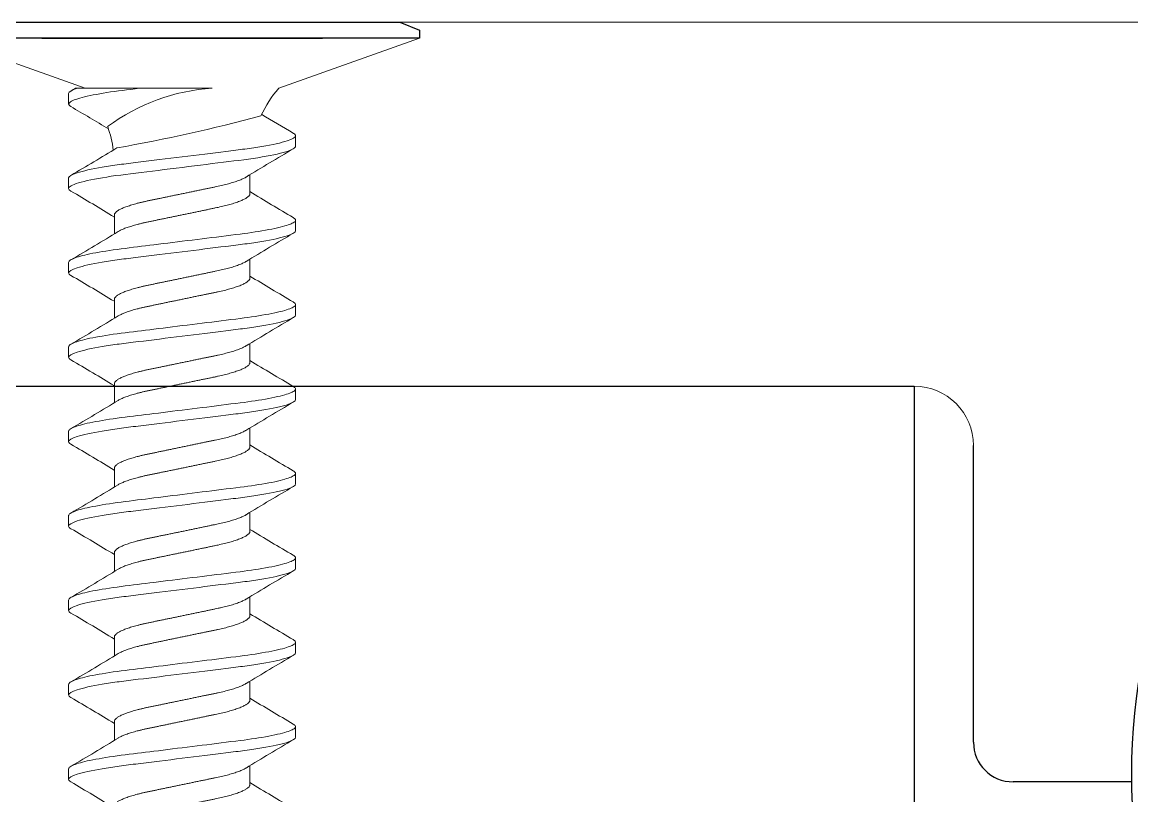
# Model space of a CAD drawing. Header units: inches. Extents: x 129892 to 140765, y 18172 to 24435.
# Drawn here: x 130217.63 to 130231.66, y 22519.81 to 22529.59 of the extents above; entities that cross this region are included whole.
import ezdxf

# ---------------------------------------------------------------- set-up
doc = ezdxf.new("R2010")
doc.units = ezdxf.units.IN
doc.header["$MEASUREMENT"] = 0

# ---------------------------------------------------------------- blocks, each defined once
blk = doc.blocks.new('A$C47B607A2')
at = {"color": 7, "linetype": 'Continuous', "lineweight": 15}
for p, q in [((0, 11.8), (1.777, 11.165)), ((4.223, 11.165), (6, 11.8)), ((1.566, 11.098), (1.566, 10.965)), ((1.679, 11.165), (1.654, 11.165)), ((1.679, 11.165), (2.462, 11.165)), ((2.462, 11.165), (3.379, 11.165)), ((4.434, 10.432), (4.434, 10.565)), ((1.566, 10.032), (1.566, 9.898)), ((3.856, 9.832), (3.856, 10.072)), ((2.144, 9.565), (2.144, 9.325)), ((4.434, 9.365), (4.434, 9.498)), ((3.856, 8.765), (3.856, 9.005)), ((1.566, 8.965), (1.566, 8.832)), ((2.144, 8.498), (2.144, 8.258)), ((4.434, 8.298), (4.434, 8.432)), ((1.566, 7.898), (1.566, 7.765)), ((3.856, 7.698), (3.856, 7.939)), ((2.144, 7.432), (2.144, 7.192)), ((4.434, 7.232), (4.434, 7.365)), ((3.856, 6.632), (3.856, 6.872)), ((1.566, 6.832), (1.566, 6.698)), ((2.144, 6.365), (2.144, 6.125)), ((4.434, 6.165), (4.434, 6.298)), ((1.566, 5.765), (1.566, 5.632)), ((3.856, 5.565), (3.856, 5.805)), ((2.144, 5.298), (2.144, 5.058)), ((4.434, 5.098), (4.434, 5.232)), ((1.566, 4.698), (1.566, 4.565)), ((3.856, 4.498), (3.856, 4.738)), ((2.144, 4.232), (2.144, 3.991)), ((4.434, 4.031), (4.434, 4.165)), ((3.856, 3.431), (3.856, 3.672)), ((1.566, 3.631), (1.566, 3.498)), ((2.144, 3.165), (2.144, 2.925)), ((4.434, 2.965), (4.434, 3.098)), ((1.566, 2.565), (1.566, 2.431)), ((3.856, 2.364), (3.856, 2.605))]:
    blk.add_line(p, q, dxfattribs=at)
blk.add_lwpolyline([(0.25, 12), (5.75, 12), (6, 11.9), (6, 11.8), (0, 11.8), (0, 11.9)], close=True)
blk.add_lwpolyline([(1.226, 11.8), (4.774, 11.8)])
at = {"color": 7, "linetype": 'Continuous', "lineweight": 15, "flags": 128}
for points in [[(4.405, 9.531), (4.413, 9.525), (4.422, 9.518), (4.429, 9.512), (4.432, 9.505), (4.434, 9.498), (4.433, 9.492), (4.429, 9.486), (4.423, 9.479), (4.415, 9.473), (4.405, 9.466), (4.392, 9.459), (4.378, 9.452), (4.361, 9.445), (4.342, 9.439), (4.321, 9.432), (4.298, 9.425), (4.27, 9.417), (4.24, 9.409), (4.207, 9.401), (4.171, 9.393), (4.134, 9.386), (4.094, 9.378), (4.053, 9.37), (4.009, 9.363), (3.966, 9.356), (3.922, 9.349), (3.877, 9.342), (3.831, 9.335), (3.783, 9.329), (3.735, 9.323), (3.677, 9.316), (3.617, 9.308), (3.556, 9.301), (3.492, 9.293), (3.433, 9.285), (3.374, 9.278), (3.313, 9.271), (3.252, 9.263), (3.189, 9.255), (3.127, 9.247), (3.063, 9.24), (3, 9.232), (2.94, 9.224), (2.88, 9.217), (2.82, 9.209), (2.761, 9.202), (2.702, 9.195), (2.644, 9.188), (2.591, 9.181), (2.538, 9.174), (2.486, 9.168), (2.435, 9.162), (2.386, 9.156), (2.332, 9.149), (2.28, 9.142), (2.229, 9.136), (2.179, 9.129), (2.13, 9.122), (2.083, 9.115), (2.036, 9.108), (1.991, 9.101), (1.95, 9.094), (1.91, 9.086), (1.872, 9.079), (1.836, 9.072), (1.802, 9.064), (1.77, 9.057), (1.742, 9.05), (1.716, 9.043), (1.692, 9.036), (1.669, 9.029), (1.649, 9.022), (1.63, 9.014), (1.613, 9.007), (1.598, 8.999), (1.587, 8.992), (1.578, 8.985), (1.571, 8.978), (1.568, 8.972), (1.566, 8.965), (1.566, 8.965)], [(4.405, 8.464), (4.413, 8.459), (4.422, 8.452), (4.429, 8.445), (4.432, 8.438), (4.434, 8.432), (4.433, 8.426), (4.429, 8.419), (4.423, 8.413), (4.415, 8.406), (4.405, 8.399), (4.392, 8.392), (4.378, 8.386), (4.361, 8.379), (4.342, 8.372), (4.321, 8.365), (4.298, 8.358), (4.27, 8.35), (4.24, 8.342), (4.207, 8.334), (4.171, 8.327), (4.134, 8.319), (4.094, 8.311), (4.053, 8.304), (4.009, 8.296), (3.966, 8.289), (3.922, 8.282), (3.877, 8.275), (3.831, 8.269), (3.783, 8.262), (3.735, 8.256), (3.677, 8.249), (3.617, 8.242), (3.556, 8.234), (3.492, 8.226), (3.433, 8.219), (3.374, 8.211), (3.313, 8.204), (3.252, 8.196), (3.189, 8.189), (3.127, 8.181), (3.063, 8.173), (3, 8.165), (2.94, 8.158), (2.88, 8.15), (2.82, 8.143), (2.761, 8.135), (2.702, 8.128), (2.644, 8.121), (2.591, 8.114), (2.538, 8.108), (2.486, 8.101), (2.435, 8.095), (2.386, 8.089), (2.332, 8.082), (2.28, 8.076), (2.229, 8.069), (2.179, 8.063), (2.13, 8.056), (2.083, 8.049), (2.036, 8.041), (1.991, 8.034), (1.95, 8.027), (1.91, 8.02), (1.872, 8.012), (1.836, 8.005), (1.802, 7.998), (1.77, 7.99), (1.742, 7.983), (1.716, 7.976), (1.692, 7.969), (1.669, 7.962), (1.649, 7.955), (1.63, 7.948), (1.613, 7.94), (1.598, 7.933), (1.587, 7.925), (1.578, 7.918), (1.571, 7.912), (1.568, 7.905), (1.566, 7.898), (1.566, 7.898)], [(4.405, 7.397), (4.413, 7.392), (4.422, 7.385), (4.429, 7.378), (4.432, 7.371), (4.434, 7.365), (4.433, 7.359), (4.429, 7.353), (4.423, 7.346), (4.415, 7.339), (4.405, 7.333), (4.392, 7.326), (4.378, 7.319), (4.361, 7.312), (4.342, 7.305), (4.321, 7.298), (4.298, 7.291), (4.27, 7.283), (4.24, 7.276), (4.207, 7.268), (4.171, 7.26), (4.134, 7.252), (4.094, 7.244), (4.053, 7.237), (4.009, 7.229), (3.966, 7.222), (3.922, 7.215), (3.877, 7.209), (3.831, 7.202), (3.783, 7.196), (3.735, 7.189), (3.677, 7.182), (3.617, 7.175), (3.556, 7.167), (3.492, 7.159), (3.433, 7.152), (3.374, 7.145), (3.313, 7.137), (3.252, 7.129), (3.189, 7.122), (3.127, 7.114), (3.063, 7.106), (3, 7.098), (2.94, 7.091), (2.88, 7.083), (2.82, 7.076), (2.761, 7.069), (2.702, 7.061), (2.644, 7.054), (2.591, 7.048), (2.538, 7.041), (2.486, 7.035), (2.435, 7.028), (2.386, 7.022), (2.332, 7.015), (2.28, 7.009), (2.229, 7.003), (2.179, 6.996), (2.13, 6.989), (2.083, 6.982), (2.036, 6.975), (1.991, 6.967), (1.95, 6.96), (1.91, 6.953), (1.872, 6.946), (1.836, 6.938), (1.802, 6.931), (1.77, 6.923), (1.742, 6.916), (1.716, 6.909), (1.692, 6.902), (1.669, 6.895), (1.649, 6.888), (1.63, 6.881), (1.613, 6.873), (1.598, 6.866), (1.587, 6.859), (1.578, 6.852), (1.571, 6.845), (1.568, 6.838), (1.566, 6.832), (1.566, 6.832)], [(4.405, 6.331), (4.413, 6.325), (4.422, 6.318), (4.429, 6.311), (4.432, 6.305), (4.434, 6.298), (4.433, 6.292), (4.429, 6.286), (4.423, 6.279), (4.415, 6.273), (4.405, 6.266), (4.392, 6.259), (4.378, 6.252), (4.361, 6.245), (4.342, 6.239), (4.321, 6.232), (4.298, 6.225), (4.27, 6.217), (4.24, 6.209), (4.207, 6.201), (4.171, 6.193), (4.134, 6.185), (4.094, 6.178), (4.053, 6.17), (4.009, 6.163), (3.966, 6.156), (3.922, 6.149), (3.877, 6.142), (3.831, 6.135), (3.783, 6.129), (3.735, 6.123), (3.677, 6.116), (3.617, 6.108), (3.556, 6.101), (3.492, 6.093), (3.433, 6.085), (3.374, 6.078), (3.313, 6.07), (3.252, 6.063), (3.189, 6.055), (3.127, 6.047), (3.063, 6.039), (3, 6.032), (2.94, 6.024), (2.88, 6.017), (2.82, 6.009), (2.761, 6.002), (2.702, 5.995), (2.644, 5.988), (2.591, 5.981), (2.538, 5.974), (2.486, 5.968), (2.435, 5.962), (2.386, 5.955), (2.332, 5.949), (2.28, 5.942), (2.229, 5.936), (2.179, 5.929), (2.13, 5.922), (2.083, 5.915), (2.036, 5.908), (1.991, 5.901), (1.95, 5.894), (1.91, 5.886), (1.872, 5.879), (1.836, 5.872), (1.802, 5.864), (1.77, 5.857), (1.742, 5.85), (1.716, 5.843), (1.692, 5.836), (1.669, 5.829), (1.649, 5.822), (1.63, 5.814), (1.613, 5.807), (1.598, 5.799), (1.587, 5.792), (1.578, 5.785), (1.571, 5.778), (1.568, 5.771), (1.566, 5.765), (1.566, 5.765)], [(4.405, 5.264), (4.413, 5.259), (4.422, 5.252), (4.429, 5.245), (4.432, 5.238), (4.434, 5.232), (4.433, 5.225), (4.429, 5.219), (4.423, 5.213), (4.415, 5.206), (4.405, 5.199), (4.392, 5.192), (4.378, 5.185), (4.361, 5.179), (4.342, 5.172), (4.321, 5.165), (4.298, 5.158), (4.27, 5.15), (4.24, 5.142), (4.207, 5.134), (4.171, 5.126), (4.134, 5.119), (4.094, 5.111), (4.053, 5.103), (4.009, 5.096), (3.966, 5.089), (3.922, 5.082), (3.877, 5.075), (3.831, 5.069), (3.783, 5.062), (3.735, 5.056), (3.677, 5.049), (3.617, 5.041), (3.556, 5.034), (3.492, 5.026), (3.433, 5.019), (3.374, 5.011), (3.313, 5.004), (3.252, 4.996), (3.189, 4.988), (3.127, 4.981), (3.063, 4.973), (3, 4.965), (2.94, 4.957), (2.88, 4.95), (2.82, 4.943), (2.761, 4.935), (2.702, 4.928), (2.644, 4.921), (2.591, 4.914), (2.538, 4.908), (2.486, 4.901), (2.435, 4.895), (2.386, 4.889), (2.332, 4.882), (2.28, 4.876), (2.229, 4.869), (2.179, 4.862), (2.13, 4.856), (2.083, 4.848), (2.036, 4.841), (1.991, 4.834), (1.95, 4.827), (1.91, 4.819), (1.872, 4.812), (1.836, 4.805), (1.802, 4.797), (1.77, 4.79), (1.742, 4.783), (1.716, 4.776), (1.692, 4.769), (1.669, 4.762), (1.649, 4.755), (1.63, 4.747), (1.613, 4.74), (1.598, 4.732), (1.587, 4.725), (1.578, 4.718), (1.571, 4.711), (1.568, 4.705), (1.566, 4.698), (1.566, 4.698)], [(4.405, 4.197), (4.413, 4.192), (4.422, 4.185), (4.429, 4.178), (4.432, 4.171), (4.434, 4.165), (4.433, 4.159), (4.429, 4.152), (4.423, 4.146), (4.415, 4.139), (4.405, 4.132), (4.392, 4.125), (4.378, 4.119), (4.361, 4.112), (4.342, 4.105), (4.321, 4.098), (4.298, 4.091), (4.27, 4.083), (4.24, 4.075), (4.207, 4.067), (4.171, 4.06), (4.134, 4.052), (4.094, 4.044), (4.053, 4.037), (4.009, 4.029), (3.966, 4.022), (3.922, 4.015), (3.877, 4.008), (3.831, 4.002), (3.783, 3.995), (3.735, 3.989), (3.677, 3.982), (3.617, 3.975), (3.556, 3.967), (3.492, 3.959), (3.433, 3.952), (3.374, 3.944), (3.313, 3.937), (3.252, 3.929), (3.189, 3.922), (3.127, 3.914), (3.063, 3.906), (3, 3.898), (2.94, 3.891), (2.88, 3.883), (2.82, 3.876), (2.761, 3.868), (2.702, 3.861), (2.644, 3.854), (2.591, 3.847), (2.538, 3.841), (2.486, 3.834), (2.435, 3.828), (2.386, 3.822), (2.332, 3.815), (2.28, 3.809), (2.229, 3.802), (2.179, 3.796), (2.13, 3.789), (2.083, 3.782), (2.036, 3.774), (1.991, 3.767), (1.95, 3.76), (1.91, 3.753), (1.872, 3.745), (1.836, 3.738), (1.802, 3.731), (1.77, 3.723), (1.742, 3.716), (1.716, 3.709), (1.692, 3.702), (1.669, 3.695), (1.649, 3.688), (1.63, 3.681), (1.613, 3.673), (1.598, 3.666), (1.587, 3.658), (1.578, 3.651), (1.571, 3.645), (1.568, 3.638), (1.566, 3.631), (1.566, 3.631)], [(4.405, 3.13), (4.413, 3.125), (4.422, 3.118), (4.429, 3.111), (4.432, 3.104), (4.434, 3.098), (4.433, 3.092), (4.429, 3.085), (4.423, 3.079), (4.415, 3.072), (4.405, 3.065), (4.392, 3.058), (4.378, 3.052), (4.361, 3.045), (4.342, 3.038), (4.321, 3.031), (4.298, 3.024), (4.27, 3.016), (4.24, 3.009), (4.207, 3.001), (4.171, 2.993), (4.134, 2.985), (4.094, 2.977), (4.053, 2.97), (4.009, 2.962), (3.966, 2.955), (3.922, 2.948), (3.877, 2.942), (3.831, 2.935), (3.783, 2.929), (3.735, 2.922), (3.677, 2.915), (3.617, 2.908), (3.556, 2.9), (3.492, 2.892), (3.433, 2.885), (3.374, 2.878), (3.313, 2.87), (3.252, 2.862), (3.189, 2.855), (3.127, 2.847), (3.063, 2.839), (3, 2.831), (2.94, 2.824), (2.88, 2.816), (2.82, 2.809), (2.761, 2.802), (2.702, 2.794), (2.644, 2.787), (2.591, 2.78), (2.538, 2.774), (2.486, 2.767), (2.435, 2.761), (2.386, 2.755), (2.332, 2.748), (2.28, 2.742), (2.229, 2.736), (2.179, 2.729), (2.13, 2.722), (2.083, 2.715), (2.036, 2.708), (1.991, 2.7), (1.95, 2.693), (1.91, 2.686), (1.872, 2.679), (1.836, 2.671), (1.802, 2.664), (1.77, 2.656), (1.742, 2.649), (1.716, 2.642), (1.692, 2.635), (1.669, 2.628), (1.649, 2.621), (1.63, 2.614), (1.613, 2.606), (1.598, 2.599), (1.587, 2.592), (1.578, 2.585), (1.571, 2.578), (1.568, 2.571), (1.566, 2.565), (1.566, 2.565)]]:
    blk.add_lwpolyline(points, dxfattribs=at)
at = {"color": 7, "linetype": 'Continuous', "lineweight": 15}
for centre, radius, start, end in [((-37.303, 77.155), 76.631, 300.50446, 300.55496), ((3.539, 8.691), 2.48, 93.6914, 126.6294), ((5.35, 10.185), 1.494, 139, 154.9602), ((-24.229, -32.99), 50.952, 58.9272, 59.5471), ((-1.493, 31.115), 21.027, 280.045, 285.1333), ((32.587, 58.502), 55.579, 239.0528, 239.5317), ((0.65, 10.185), 1.494, 7.6247, 19.3637), ((-20.824, 48.248), 44.279, 300.4197, 301.2933), ((25.869, -26.179), 42.411, 120.4042, 121.3447), ((-21.752, -29.882), 46.097, 58.7762, 59.5701), ((27.753, 49.28), 46.099, 238.7762, 239.5701), ((-19.87, 45.577), 42.413, 300.4042, 301.3446), ((26.294, -27.956), 43.239, 120.4132, 121.3357), ((-22.033, -31.418), 46.645, 58.7808, 59.5655), ((28.029, 48.674), 46.636, 238.7807, 239.5655), ((-20.391, 45.382), 43.428, 300.4151, 301.3337), ((26.392, -29.187), 43.43, 120.4152, 121.3336), ((-22.033, -32.485), 46.645, 58.7808, 59.5655), ((28.029, 47.608), 46.637, 238.7807, 239.5655), ((-20.392, 44.318), 43.431, 300.4152, 301.3336), ((26.383, -30.24), 43.413, 120.4151, 121.3338), ((-22.027, -33.541), 46.633, 58.7807, 59.5656), ((28.026, 46.537), 46.632, 238.7807, 239.5655), ((-20.386, 43.242), 43.42, 300.4151, 301.3338), ((26.388, -31.314), 43.422, 120.4152, 121.3337), ((-22.033, -34.619), 46.646, 58.7809, 59.5655), ((28.026, 45.47), 46.632, 238.7807, 239.5655), ((-20.386, 42.175), 43.42, 300.4151, 301.3338), ((26.388, -32.381), 43.422, 120.4152, 121.3337), ((-22.033, -35.686), 46.646, 58.7809, 59.5655), ((28.026, 44.404), 46.632, 238.7807, 239.5655), ((-20.386, 41.108), 43.42, 300.4151, 301.3338), ((26.388, -33.448), 43.422, 120.4152, 121.3337), ((-22.033, -36.753), 46.646, 58.7809, 59.5655), ((28.026, 43.337), 46.632, 238.7807, 239.5655), ((-20.386, 40.041), 43.42, 300.4151, 301.3338), ((26.388, -34.514), 43.422, 120.4152, 121.3337), ((-22.033, -37.82), 46.646, 58.7809, 59.5655), ((28.026, 42.27), 46.632, 238.7807, 239.5655)]:
    blk.add_arc(centre, radius, start, end, dxfattribs=at)
for points, knots in [([(2.462, 11.165), (2.31, 11.146), (2.174, 11.13), (1.925, 11.091), (1.817, 11.069), (1.656, 11.027), (1.603, 11.006), (1.558, 10.968), (1.562, 10.952), (1.595, 10.933)], [0, 0, 0, 0, 0.25, 0.25, 0.5, 0.5, 0.75, 0.75, 1, 1, 1, 1]), ([(4.434, 10.565), (4.434, 10.546), (4.399, 10.523), (4.253, 10.476), (4.143, 10.452), (3.942, 10.418), (3.869, 10.407), (3.718, 10.387), (3.639, 10.378), (3.384, 10.346), (3.192, 10.322), (2.808, 10.275), (2.617, 10.251), (2.361, 10.219), (2.282, 10.21), (2.131, 10.19), (2.058, 10.179), (1.857, 10.145), (1.747, 10.12), (1.601, 10.073), (1.566, 10.051), (1.566, 10.032)], [0, 0, 0, 0, 0.125, 0.125, 0.25, 0.25, 0.3125, 0.3125, 0.375, 0.375, 0.5, 0.5, 0.625, 0.625, 0.6875, 0.6875, 0.75, 0.75, 0.875, 0.875, 1, 1, 1, 1]), ([(4.405, 10.598), (4.408, 10.596), (4.415, 10.592), (4.423, 10.585), (4.429, 10.578), (4.433, 10.572), (4.433, 10.567), (4.434, 10.565)], [0, 0, 0, 0, 0.162479, 0.37481, 0.585282, 0.79373, 1, 1, 1, 1]), ([(4.434, 10.432), (4.434, 10.411), (4.394, 10.387), (4.229, 10.337), (4.104, 10.311), (3.807, 10.264), (3.641, 10.244), (3.262, 10.198), (3.053, 10.172), (2.647, 10.121), (2.452, 10.097), (2.12, 10.056), (1.966, 10.032), (1.724, 9.982), (1.639, 9.956), (1.556, 9.909), (1.556, 9.889), (1.595, 9.866)], [0, 0, 0, 0, 0.125, 0.125, 0.25, 0.25, 0.375, 0.375, 0.5, 0.5, 0.625, 0.625, 0.75, 0.75, 0.875, 0.875, 1, 1, 1, 1]), ([(3.807, 10.042), (3.803, 10.04), (3.794, 10.034), (3.776, 10.025), (3.753, 10.014), (3.728, 10.004), (3.7, 9.993), (3.67, 9.983), (3.638, 9.973), (3.604, 9.963), (3.569, 9.953), (3.533, 9.944), (3.496, 9.935), (3.458, 9.927), (3.419, 9.919), (3.379, 9.91), (3.337, 9.902), (3.293, 9.893), (3.247, 9.883), (3.199, 9.873), (3.15, 9.863), (3.101, 9.853), (3.051, 9.842), (3.001, 9.832), (2.952, 9.822), (2.904, 9.812), (2.857, 9.802), (2.81, 9.792), (2.764, 9.783), (2.719, 9.773), (2.675, 9.764), (2.633, 9.755), (2.591, 9.747), (2.549, 9.738), (2.509, 9.729), (2.471, 9.72), (2.433, 9.711), (2.398, 9.701), (2.364, 9.691), (2.333, 9.681), (2.304, 9.672), (2.277, 9.662), (2.253, 9.652), (2.23, 9.642), (2.21, 9.632), (2.193, 9.622), (2.178, 9.612), (2.165, 9.602), (2.156, 9.592), (2.149, 9.583), (2.145, 9.574), (2.144, 9.568), (2.144, 9.565)], [0, 0, 0, 0, 0.015027, 0.035073, 0.056128, 0.077201, 0.098252, 0.119243, 0.140134, 0.160888, 0.180539, 0.200002, 0.21925, 0.238259, 0.257019, 0.275892, 0.295017, 0.314372, 0.334863, 0.355543, 0.376377, 0.397327, 0.418355, 0.439423, 0.459535, 0.479612, 0.49962, 0.519527, 0.5393, 0.558909, 0.578323, 0.597517, 0.61736, 0.636998, 0.656867, 0.677003, 0.697377, 0.717959, 0.737767, 0.757701, 0.777729, 0.797817, 0.817931, 0.838038, 0.858101, 0.878089, 0.89891, 0.919574, 0.940047, 0.960295, 0.980289, 1, 1, 1, 1]), ([(3.856, 9.832), (3.856, 9.829), (3.856, 9.823), (3.852, 9.815), (3.846, 9.806), (3.837, 9.797), (3.826, 9.787), (3.812, 9.778), (3.795, 9.768), (3.776, 9.758), (3.753, 9.748), (3.728, 9.737), (3.7, 9.727), (3.67, 9.716), (3.638, 9.706), (3.604, 9.696), (3.569, 9.687), (3.533, 9.678), (3.496, 9.669), (3.458, 9.66), (3.419, 9.652), (3.379, 9.644), (3.337, 9.635), (3.293, 9.626), (3.247, 9.616), (3.199, 9.606), (3.15, 9.596), (3.101, 9.586), (3.051, 9.576), (3.001, 9.565), (2.952, 9.555), (2.904, 9.545), (2.857, 9.535), (2.81, 9.526), (2.764, 9.516), (2.719, 9.507), (2.675, 9.498), (2.633, 9.489), (2.591, 9.48), (2.549, 9.472), (2.509, 9.463), (2.471, 9.453), (2.433, 9.444), (2.398, 9.434), (2.364, 9.424), (2.333, 9.415), (2.304, 9.405), (2.277, 9.395), (2.253, 9.385), (2.23, 9.375), (2.211, 9.365), (2.198, 9.358), (2.193, 9.355), (2.193, 9.355)], [0, 0, 0, 0, 0.018809, 0.037876, 0.057178, 0.076688, 0.096379, 0.116219, 0.136178, 0.156223, 0.177278, 0.198351, 0.219402, 0.240393, 0.261284, 0.282037, 0.301688, 0.321151, 0.340399, 0.359407, 0.378167, 0.39704, 0.416165, 0.435519, 0.45601, 0.47669, 0.497523, 0.518473, 0.539501, 0.560569, 0.58068, 0.600757, 0.620765, 0.640672, 0.660445, 0.680053, 0.699467, 0.718661, 0.738503, 0.758141, 0.77801, 0.798146, 0.81852, 0.839101, 0.858909, 0.878842, 0.89887, 0.918958, 0.939072, 0.959178, 0.979242, 0.999229, 1, 1, 1, 1]), ([(4.434, 9.365), (4.434, 9.346), (4.399, 9.323), (4.253, 9.276), (4.143, 9.252), (3.942, 9.218), (3.869, 9.207), (3.718, 9.187), (3.639, 9.178), (3.384, 9.146), (3.192, 9.122), (2.808, 9.075), (2.617, 9.051), (2.361, 9.019), (2.282, 9.01), (2.131, 8.99), (2.058, 8.979), (1.857, 8.945), (1.747, 8.92), (1.601, 8.873), (1.566, 8.851), (1.566, 8.832)], [0, 0, 0, 0, 0.125, 0.125, 0.25, 0.25, 0.3125, 0.3125, 0.375, 0.375, 0.5, 0.5, 0.625, 0.625, 0.6875, 0.6875, 0.75, 0.75, 0.875, 0.875, 1, 1, 1, 1]), ([(3.807, 8.975), (3.803, 8.973), (3.794, 8.967), (3.776, 8.958), (3.753, 8.948), (3.728, 8.937), (3.7, 8.927), (3.67, 8.916), (3.638, 8.906), (3.604, 8.896), (3.569, 8.887), (3.533, 8.878), (3.496, 8.869), (3.458, 8.86), (3.419, 8.852), (3.379, 8.844), (3.337, 8.835), (3.293, 8.826), (3.247, 8.816), (3.199, 8.806), (3.15, 8.796), (3.101, 8.786), (3.051, 8.776), (3.001, 8.765), (2.952, 8.755), (2.904, 8.745), (2.857, 8.735), (2.81, 8.726), (2.764, 8.716), (2.719, 8.707), (2.675, 8.698), (2.633, 8.689), (2.591, 8.68), (2.549, 8.672), (2.509, 8.663), (2.471, 8.653), (2.433, 8.644), (2.398, 8.634), (2.364, 8.624), (2.333, 8.615), (2.304, 8.605), (2.277, 8.595), (2.253, 8.585), (2.23, 8.575), (2.21, 8.565), (2.193, 8.555), (2.178, 8.545), (2.165, 8.535), (2.156, 8.525), (2.149, 8.516), (2.145, 8.507), (2.144, 8.501), (2.144, 8.498)], [0, 0, 0, 0, 0.015022, 0.035067, 0.056123, 0.077196, 0.098247, 0.119238, 0.140129, 0.160884, 0.180534, 0.199997, 0.219246, 0.238254, 0.257015, 0.275888, 0.295014, 0.314368, 0.334859, 0.35554, 0.376373, 0.397323, 0.418352, 0.43942, 0.459532, 0.479609, 0.499618, 0.519525, 0.539298, 0.558906, 0.578321, 0.597515, 0.617358, 0.636996, 0.656865, 0.677001, 0.697376, 0.717957, 0.737765, 0.757699, 0.777727, 0.797816, 0.81793, 0.838037, 0.858101, 0.878088, 0.898909, 0.919573, 0.940046, 0.960295, 0.980289, 1, 1, 1, 1]), ([(3.856, 8.765), (3.856, 8.762), (3.856, 8.757), (3.852, 8.748), (3.846, 8.739), (3.837, 8.73), (3.826, 8.721), (3.812, 8.711), (3.795, 8.701), (3.776, 8.691), (3.753, 8.681), (3.728, 8.67), (3.7, 8.66), (3.67, 8.65), (3.638, 8.639), (3.604, 8.63), (3.569, 8.62), (3.533, 8.611), (3.496, 8.602), (3.458, 8.594), (3.419, 8.585), (3.379, 8.577), (3.337, 8.568), (3.293, 8.559), (3.247, 8.55), (3.199, 8.54), (3.15, 8.53), (3.101, 8.519), (3.051, 8.509), (3.001, 8.499), (2.952, 8.488), (2.904, 8.478), (2.857, 8.469), (2.81, 8.459), (2.764, 8.449), (2.719, 8.44), (2.675, 8.431), (2.633, 8.422), (2.591, 8.413), (2.549, 8.405), (2.509, 8.396), (2.471, 8.387), (2.433, 8.377), (2.398, 8.368), (2.364, 8.358), (2.333, 8.348), (2.304, 8.338), (2.277, 8.328), (2.253, 8.318), (2.23, 8.308), (2.211, 8.298), (2.198, 8.292), (2.193, 8.288), (2.193, 8.288)], [0, 0, 0, 0, 0.018809, 0.037877, 0.057179, 0.076689, 0.096379, 0.11622, 0.136179, 0.156224, 0.177279, 0.198352, 0.219403, 0.240394, 0.261285, 0.282039, 0.301689, 0.321152, 0.340401, 0.359409, 0.378169, 0.397041, 0.416167, 0.435521, 0.456012, 0.476692, 0.497525, 0.518475, 0.539504, 0.560572, 0.580683, 0.60076, 0.620768, 0.640675, 0.660448, 0.680056, 0.699471, 0.718664, 0.738507, 0.758145, 0.778013, 0.798149, 0.818524, 0.839105, 0.858913, 0.878847, 0.898874, 0.918963, 0.939077, 0.959183, 0.979247, 0.999234, 1, 1, 1, 1]), ([(4.434, 8.298), (4.434, 8.279), (4.399, 8.257), (4.253, 8.21), (4.143, 8.185), (3.942, 8.151), (3.869, 8.141), (3.718, 8.12), (3.639, 8.111), (3.384, 8.079), (3.192, 8.056), (2.808, 8.008), (2.617, 7.984), (2.361, 7.952), (2.282, 7.943), (2.131, 7.923), (2.058, 7.912), (1.857, 7.878), (1.747, 7.854), (1.601, 7.807), (1.566, 7.784), (1.566, 7.765)], [0, 0, 0, 0, 0.125, 0.125, 0.25, 0.25, 0.3125, 0.3125, 0.375, 0.375, 0.5, 0.5, 0.625, 0.625, 0.6875, 0.6875, 0.75, 0.75, 0.875, 0.875, 1, 1, 1, 1]), ([(3.807, 7.909), (3.803, 7.906), (3.794, 7.9), (3.776, 7.891), (3.753, 7.881), (3.728, 7.87), (3.7, 7.86), (3.67, 7.85), (3.638, 7.839), (3.604, 7.83), (3.569, 7.82), (3.533, 7.811), (3.496, 7.802), (3.458, 7.794), (3.419, 7.785), (3.379, 7.777), (3.337, 7.768), (3.293, 7.759), (3.247, 7.75), (3.199, 7.74), (3.15, 7.73), (3.101, 7.719), (3.051, 7.709), (3.001, 7.699), (2.952, 7.688), (2.904, 7.678), (2.857, 7.669), (2.81, 7.659), (2.764, 7.649), (2.719, 7.64), (2.675, 7.631), (2.633, 7.622), (2.591, 7.613), (2.549, 7.605), (2.509, 7.596), (2.471, 7.587), (2.433, 7.577), (2.398, 7.568), (2.364, 7.558), (2.333, 7.548), (2.304, 7.538), (2.277, 7.528), (2.253, 7.518), (2.23, 7.508), (2.21, 7.498), (2.193, 7.488), (2.178, 7.478), (2.165, 7.468), (2.156, 7.459), (2.149, 7.449), (2.145, 7.44), (2.144, 7.435), (2.144, 7.432)], [0, 0, 0, 0, 0.015022, 0.035068, 0.056123, 0.077196, 0.098248, 0.119238, 0.14013, 0.160884, 0.180534, 0.199998, 0.219246, 0.238255, 0.257015, 0.275888, 0.295014, 0.314368, 0.33486, 0.35554, 0.376373, 0.397323, 0.418352, 0.439421, 0.459532, 0.479609, 0.499618, 0.519525, 0.539298, 0.558906, 0.578321, 0.597515, 0.617358, 0.636996, 0.656865, 0.677001, 0.697376, 0.717957, 0.737765, 0.757699, 0.777727, 0.797816, 0.81793, 0.838037, 0.858101, 0.878088, 0.898909, 0.919574, 0.940046, 0.960295, 0.980289, 1, 1, 1, 1]), ([(3.856, 7.698), (3.856, 7.695), (3.856, 7.69), (3.852, 7.681), (3.846, 7.672), (3.837, 7.663), (3.826, 7.654), (3.812, 7.644), (3.795, 7.634), (3.776, 7.624), (3.753, 7.614), (3.728, 7.603), (3.7, 7.593), (3.67, 7.583), (3.638, 7.572), (3.604, 7.563), (3.569, 7.553), (3.533, 7.544), (3.496, 7.535), (3.458, 7.527), (3.419, 7.518), (3.379, 7.51), (3.337, 7.501), (3.293, 7.492), (3.247, 7.483), (3.199, 7.473), (3.15, 7.463), (3.101, 7.452), (3.051, 7.442), (3.001, 7.432), (2.952, 7.421), (2.904, 7.411), (2.857, 7.402), (2.81, 7.392), (2.764, 7.382), (2.719, 7.373), (2.675, 7.364), (2.633, 7.355), (2.591, 7.346), (2.549, 7.338), (2.509, 7.329), (2.471, 7.32), (2.433, 7.31), (2.398, 7.301), (2.364, 7.291), (2.333, 7.281), (2.304, 7.271), (2.277, 7.261), (2.253, 7.251), (2.23, 7.241), (2.211, 7.231), (2.198, 7.225), (2.193, 7.221), (2.193, 7.221)], [0, 0, 0, 0, 0.018809, 0.037877, 0.057179, 0.076689, 0.096379, 0.11622, 0.136179, 0.156224, 0.177279, 0.198352, 0.219403, 0.240394, 0.261285, 0.282039, 0.301689, 0.321152, 0.340401, 0.359409, 0.378169, 0.397041, 0.416167, 0.435521, 0.456012, 0.476692, 0.497525, 0.518475, 0.539504, 0.560572, 0.580683, 0.60076, 0.620768, 0.640675, 0.660448, 0.680056, 0.699471, 0.718664, 0.738507, 0.758145, 0.778013, 0.798149, 0.818524, 0.839105, 0.858913, 0.878847, 0.898874, 0.918963, 0.939077, 0.959183, 0.979247, 0.999234, 1, 1, 1, 1]), ([(4.434, 7.232), (4.434, 7.212), (4.399, 7.19), (4.253, 7.143), (4.143, 7.119), (3.942, 7.085), (3.869, 7.074), (3.718, 7.054), (3.639, 7.044), (3.384, 7.013), (3.192, 6.989), (2.808, 6.941), (2.617, 6.917), (2.361, 6.886), (2.282, 6.876), (2.131, 6.856), (2.058, 6.845), (1.857, 6.811), (1.747, 6.787), (1.601, 6.74), (1.566, 6.718), (1.566, 6.698)], [0, 0, 0, 0, 0.125, 0.125, 0.25, 0.25, 0.3125, 0.3125, 0.375, 0.375, 0.5, 0.5, 0.625, 0.625, 0.6875, 0.6875, 0.75, 0.75, 0.875, 0.875, 1, 1, 1, 1]), ([(3.807, 6.842), (3.803, 6.84), (3.794, 6.834), (3.776, 6.825), (3.753, 6.814), (3.728, 6.804), (3.7, 6.793), (3.67, 6.783), (3.638, 6.773), (3.604, 6.763), (3.569, 6.753), (3.533, 6.744), (3.496, 6.735), (3.458, 6.727), (3.419, 6.719), (3.379, 6.71), (3.337, 6.702), (3.293, 6.693), (3.247, 6.683), (3.199, 6.673), (3.15, 6.663), (3.101, 6.653), (3.051, 6.642), (3.001, 6.632), (2.952, 6.622), (2.904, 6.612), (2.857, 6.602), (2.81, 6.592), (2.764, 6.583), (2.719, 6.573), (2.675, 6.564), (2.633, 6.555), (2.591, 6.547), (2.549, 6.538), (2.509, 6.529), (2.471, 6.52), (2.433, 6.511), (2.398, 6.501), (2.364, 6.491), (2.333, 6.481), (2.304, 6.472), (2.277, 6.462), (2.253, 6.452), (2.23, 6.442), (2.21, 6.432), (2.193, 6.422), (2.178, 6.412), (2.165, 6.402), (2.156, 6.392), (2.149, 6.383), (2.145, 6.374), (2.144, 6.368), (2.144, 6.365)], [0, 0, 0, 0, 0.015022, 0.035068, 0.056123, 0.077196, 0.098248, 0.119238, 0.14013, 0.160884, 0.180534, 0.199998, 0.219246, 0.238255, 0.257015, 0.275888, 0.295014, 0.314368, 0.33486, 0.35554, 0.376373, 0.397323, 0.418352, 0.439421, 0.459532, 0.479609, 0.499618, 0.519525, 0.539298, 0.558906, 0.578321, 0.597515, 0.617358, 0.636996, 0.656865, 0.677001, 0.697376, 0.717957, 0.737765, 0.7577, 0.777727, 0.797816, 0.81793, 0.838037, 0.858101, 0.878088, 0.898909, 0.919574, 0.940046, 0.960295, 0.980289, 1, 1, 1, 1]), ([(3.856, 6.632), (3.856, 6.629), (3.856, 6.624), (3.852, 6.615), (3.846, 6.606), (3.837, 6.597), (3.826, 6.587), (3.812, 6.578), (3.795, 6.568), (3.776, 6.558), (3.753, 6.548), (3.728, 6.537), (3.7, 6.527), (3.67, 6.516), (3.638, 6.506), (3.604, 6.496), (3.569, 6.487), (3.533, 6.478), (3.496, 6.469), (3.458, 6.46), (3.419, 6.452), (3.379, 6.444), (3.337, 6.435), (3.293, 6.426), (3.247, 6.416), (3.199, 6.406), (3.15, 6.396), (3.101, 6.386), (3.051, 6.376), (3.001, 6.365), (2.952, 6.355), (2.904, 6.345), (2.857, 6.335), (2.81, 6.326), (2.764, 6.316), (2.719, 6.307), (2.675, 6.298), (2.633, 6.289), (2.591, 6.28), (2.549, 6.272), (2.509, 6.263), (2.471, 6.253), (2.433, 6.244), (2.398, 6.234), (2.364, 6.225), (2.333, 6.215), (2.304, 6.205), (2.277, 6.195), (2.253, 6.185), (2.23, 6.175), (2.211, 6.165), (2.198, 6.158), (2.193, 6.155), (2.193, 6.155)], [0, 0, 0, 0, 0.018809, 0.037877, 0.057179, 0.076689, 0.096379, 0.11622, 0.136179, 0.156224, 0.177279, 0.198352, 0.219403, 0.240394, 0.261285, 0.282039, 0.301689, 0.321152, 0.340401, 0.359409, 0.378169, 0.397041, 0.416167, 0.435521, 0.456012, 0.476692, 0.497525, 0.518475, 0.539504, 0.560572, 0.580683, 0.60076, 0.620768, 0.640675, 0.660448, 0.680056, 0.699471, 0.718664, 0.738507, 0.758145, 0.778013, 0.798149, 0.818524, 0.839105, 0.858913, 0.878847, 0.898874, 0.918963, 0.939077, 0.959183, 0.979247, 0.999234, 1, 1, 1, 1]), ([(4.434, 6.165), (4.434, 6.146), (4.399, 6.123), (4.253, 6.076), (4.143, 6.052), (3.942, 6.018), (3.869, 6.007), (3.718, 5.987), (3.639, 5.978), (3.384, 5.946), (3.192, 5.922), (2.808, 5.874), (2.617, 5.851), (2.361, 5.819), (2.282, 5.81), (2.131, 5.789), (2.058, 5.779), (1.857, 5.745), (1.747, 5.72), (1.601, 5.673), (1.566, 5.651), (1.566, 5.632)], [0, 0, 0, 0, 0.125, 0.125, 0.25, 0.25, 0.3125, 0.3125, 0.375, 0.375, 0.5, 0.5, 0.625, 0.625, 0.6875, 0.6875, 0.75, 0.75, 0.875, 0.875, 1, 1, 1, 1]), ([(3.807, 5.775), (3.803, 5.773), (3.794, 5.767), (3.776, 5.758), (3.753, 5.748), (3.728, 5.737), (3.7, 5.727), (3.67, 5.716), (3.638, 5.706), (3.604, 5.696), (3.569, 5.687), (3.533, 5.677), (3.496, 5.669), (3.458, 5.66), (3.419, 5.652), (3.379, 5.644), (3.337, 5.635), (3.293, 5.626), (3.247, 5.616), (3.199, 5.606), (3.15, 5.596), (3.101, 5.586), (3.051, 5.575), (3.001, 5.565), (2.952, 5.555), (2.904, 5.545), (2.857, 5.535), (2.81, 5.525), (2.764, 5.516), (2.719, 5.507), (2.675, 5.498), (2.633, 5.489), (2.591, 5.48), (2.549, 5.471), (2.509, 5.463), (2.471, 5.453), (2.433, 5.444), (2.398, 5.434), (2.364, 5.424), (2.333, 5.415), (2.304, 5.405), (2.277, 5.395), (2.253, 5.385), (2.23, 5.375), (2.21, 5.365), (2.193, 5.355), (2.178, 5.345), (2.165, 5.335), (2.156, 5.325), (2.149, 5.316), (2.145, 5.307), (2.144, 5.301), (2.144, 5.298)], [0, 0, 0, 0, 0.015022, 0.035068, 0.056123, 0.077196, 0.098248, 0.119238, 0.14013, 0.160884, 0.180534, 0.199998, 0.219246, 0.238255, 0.257015, 0.275888, 0.295014, 0.314368, 0.33486, 0.35554, 0.376373, 0.397324, 0.418352, 0.439421, 0.459532, 0.479609, 0.499618, 0.519525, 0.539298, 0.558906, 0.578321, 0.597515, 0.617358, 0.636996, 0.656865, 0.677001, 0.697376, 0.717957, 0.737765, 0.757699, 0.777727, 0.797816, 0.81793, 0.838037, 0.858101, 0.878088, 0.898909, 0.919574, 0.940046, 0.960295, 0.980289, 1, 1, 1, 1]), ([(3.856, 5.565), (3.856, 5.562), (3.856, 5.557), (3.852, 5.548), (3.846, 5.539), (3.837, 5.53), (3.826, 5.521), (3.812, 5.511), (3.795, 5.501), (3.776, 5.491), (3.753, 5.481), (3.728, 5.47), (3.7, 5.46), (3.67, 5.45), (3.638, 5.439), (3.604, 5.429), (3.569, 5.42), (3.533, 5.411), (3.496, 5.402), (3.458, 5.393), (3.419, 5.385), (3.379, 5.377), (3.337, 5.368), (3.293, 5.359), (3.247, 5.35), (3.199, 5.34), (3.15, 5.329), (3.101, 5.319), (3.051, 5.309), (3.001, 5.298), (2.952, 5.288), (2.904, 5.278), (2.857, 5.269), (2.81, 5.259), (2.764, 5.249), (2.719, 5.24), (2.675, 5.231), (2.633, 5.222), (2.591, 5.213), (2.549, 5.205), (2.509, 5.196), (2.471, 5.187), (2.433, 5.177), (2.398, 5.167), (2.364, 5.158), (2.333, 5.148), (2.304, 5.138), (2.277, 5.128), (2.253, 5.118), (2.23, 5.108), (2.211, 5.098), (2.198, 5.092), (2.193, 5.088), (2.193, 5.088)], [0, 0, 0, 0, 0.018809, 0.037877, 0.057179, 0.076689, 0.096379, 0.11622, 0.136179, 0.156224, 0.177279, 0.198352, 0.219403, 0.240394, 0.261285, 0.282039, 0.301689, 0.321152, 0.340401, 0.359409, 0.378169, 0.397041, 0.416167, 0.435521, 0.456012, 0.476692, 0.497525, 0.518475, 0.539504, 0.560572, 0.580683, 0.60076, 0.620768, 0.640675, 0.660448, 0.680056, 0.699471, 0.718664, 0.738507, 0.758145, 0.778013, 0.798149, 0.818524, 0.839105, 0.858913, 0.878847, 0.898874, 0.918963, 0.939077, 0.959183, 0.979247, 0.999234, 1, 1, 1, 1]), ([(4.434, 5.098), (4.434, 5.079), (4.399, 5.056), (4.253, 5.009), (4.143, 4.985), (3.942, 4.951), (3.869, 4.94), (3.718, 4.92), (3.639, 4.911), (3.384, 4.879), (3.192, 4.855), (2.808, 4.808), (2.617, 4.784), (2.361, 4.752), (2.282, 4.743), (2.131, 4.723), (2.058, 4.712), (1.857, 4.678), (1.747, 4.654), (1.601, 4.607), (1.566, 4.584), (1.566, 4.565)], [0, 0, 0, 0, 0.125, 0.125, 0.25, 0.25, 0.3125, 0.3125, 0.375, 0.375, 0.5, 0.5, 0.625, 0.625, 0.6875, 0.6875, 0.75, 0.75, 0.875, 0.875, 1, 1, 1, 1]), ([(3.807, 4.708), (3.803, 4.706), (3.794, 4.7), (3.776, 4.691), (3.753, 4.681), (3.728, 4.67), (3.7, 4.66), (3.67, 4.649), (3.638, 4.639), (3.604, 4.629), (3.569, 4.62), (3.533, 4.611), (3.496, 4.602), (3.458, 4.593), (3.419, 4.585), (3.379, 4.577), (3.337, 4.568), (3.293, 4.559), (3.247, 4.549), (3.199, 4.54), (3.15, 4.529), (3.101, 4.519), (3.051, 4.509), (3.001, 4.498), (2.952, 4.488), (2.904, 4.478), (2.857, 4.468), (2.81, 4.459), (2.764, 4.449), (2.719, 4.44), (2.675, 4.431), (2.633, 4.422), (2.591, 4.413), (2.549, 4.405), (2.509, 4.396), (2.471, 4.387), (2.433, 4.377), (2.398, 4.367), (2.364, 4.358), (2.333, 4.348), (2.304, 4.338), (2.277, 4.328), (2.253, 4.318), (2.23, 4.308), (2.21, 4.298), (2.193, 4.288), (2.178, 4.278), (2.165, 4.268), (2.156, 4.259), (2.149, 4.249), (2.145, 4.24), (2.144, 4.234), (2.144, 4.232)], [0, 0, 0, 0, 0.015022, 0.035068, 0.056123, 0.077196, 0.098248, 0.119238, 0.14013, 0.160884, 0.180534, 0.199998, 0.219246, 0.238255, 0.257015, 0.275888, 0.295014, 0.314368, 0.33486, 0.35554, 0.376373, 0.397324, 0.418352, 0.439421, 0.459532, 0.479609, 0.499618, 0.519525, 0.539298, 0.558906, 0.578321, 0.597515, 0.617358, 0.636996, 0.656865, 0.677001, 0.697376, 0.717957, 0.737765, 0.757699, 0.777727, 0.797816, 0.81793, 0.838037, 0.858101, 0.878088, 0.898909, 0.919574, 0.940046, 0.960295, 0.980289, 1, 1, 1, 1]), ([(3.856, 4.498), (3.856, 4.495), (3.856, 4.49), (3.852, 4.481), (3.846, 4.472), (3.837, 4.463), (3.826, 4.454), (3.812, 4.444), (3.795, 4.434), (3.776, 4.424), (3.753, 4.414), (3.728, 4.404), (3.7, 4.393), (3.67, 4.383), (3.638, 4.373), (3.604, 4.363), (3.569, 4.353), (3.533, 4.344), (3.496, 4.335), (3.458, 4.327), (3.419, 4.318), (3.379, 4.31), (3.337, 4.301), (3.293, 4.292), (3.247, 4.283), (3.199, 4.273), (3.15, 4.263), (3.101, 4.252), (3.051, 4.242), (3.001, 4.232), (2.952, 4.222), (2.904, 4.212), (2.857, 4.202), (2.81, 4.192), (2.764, 4.182), (2.719, 4.173), (2.675, 4.164), (2.633, 4.155), (2.591, 4.146), (2.549, 4.138), (2.509, 4.129), (2.471, 4.12), (2.433, 4.11), (2.398, 4.101), (2.364, 4.091), (2.333, 4.081), (2.304, 4.071), (2.277, 4.061), (2.253, 4.051), (2.23, 4.041), (2.211, 4.031), (2.198, 4.025), (2.193, 4.021), (2.193, 4.021)], [0, 0, 0, 0, 0.018809, 0.037877, 0.057179, 0.076689, 0.096379, 0.11622, 0.136179, 0.156224, 0.177279, 0.198352, 0.219403, 0.240394, 0.261285, 0.282039, 0.301689, 0.321152, 0.340401, 0.359409, 0.378169, 0.397041, 0.416167, 0.435521, 0.456012, 0.476692, 0.497525, 0.518475, 0.539504, 0.560572, 0.580683, 0.60076, 0.620768, 0.640675, 0.660448, 0.680056, 0.699471, 0.718664, 0.738507, 0.758145, 0.778013, 0.798149, 0.818524, 0.839105, 0.858913, 0.878847, 0.898874, 0.918963, 0.939077, 0.959183, 0.979247, 0.999234, 1, 1, 1, 1]), ([(4.434, 4.031), (4.434, 4.012), (4.399, 3.99), (4.253, 3.943), (4.143, 3.918), (3.942, 3.884), (3.869, 3.874), (3.718, 3.853), (3.639, 3.844), (3.384, 3.812), (3.192, 3.789), (2.808, 3.741), (2.617, 3.717), (2.361, 3.685), (2.282, 3.676), (2.131, 3.656), (2.058, 3.645), (1.857, 3.611), (1.747, 3.587), (1.601, 3.54), (1.566, 3.517), (1.566, 3.498)], [0, 0, 0, 0, 0.125, 0.125, 0.25, 0.25, 0.3125, 0.3125, 0.375, 0.375, 0.5, 0.5, 0.625, 0.625, 0.6875, 0.6875, 0.75, 0.75, 0.875, 0.875, 1, 1, 1, 1]), ([(3.807, 3.642), (3.803, 3.639), (3.794, 3.633), (3.776, 3.624), (3.753, 3.614), (3.728, 3.603), (3.7, 3.593), (3.67, 3.583), (3.638, 3.572), (3.604, 3.563), (3.569, 3.553), (3.533, 3.544), (3.496, 3.535), (3.458, 3.527), (3.419, 3.518), (3.379, 3.51), (3.337, 3.501), (3.293, 3.492), (3.247, 3.483), (3.199, 3.473), (3.15, 3.463), (3.101, 3.452), (3.051, 3.442), (3.001, 3.432), (2.952, 3.421), (2.904, 3.411), (2.857, 3.402), (2.81, 3.392), (2.764, 3.382), (2.719, 3.373), (2.675, 3.364), (2.633, 3.355), (2.591, 3.346), (2.549, 3.338), (2.509, 3.329), (2.471, 3.32), (2.433, 3.31), (2.398, 3.301), (2.364, 3.291), (2.333, 3.281), (2.304, 3.271), (2.277, 3.261), (2.253, 3.251), (2.23, 3.241), (2.21, 3.231), (2.193, 3.221), (2.178, 3.211), (2.165, 3.201), (2.156, 3.192), (2.149, 3.182), (2.145, 3.173), (2.144, 3.168), (2.144, 3.165)], [0, 0, 0, 0, 0.015022, 0.035068, 0.056123, 0.077196, 0.098248, 0.119238, 0.14013, 0.160884, 0.180534, 0.199998, 0.219246, 0.238255, 0.257015, 0.275888, 0.295014, 0.314368, 0.33486, 0.35554, 0.376373, 0.397324, 0.418352, 0.439421, 0.459532, 0.479609, 0.499618, 0.519525, 0.539298, 0.558906, 0.578321, 0.597515, 0.617358, 0.636996, 0.656865, 0.677001, 0.697376, 0.717957, 0.737765, 0.757699, 0.777727, 0.797816, 0.81793, 0.838037, 0.858101, 0.878088, 0.898909, 0.919574, 0.940046, 0.960295, 0.980289, 1, 1, 1, 1]), ([(3.856, 3.431), (3.856, 3.429), (3.856, 3.423), (3.852, 3.415), (3.846, 3.406), (3.837, 3.396), (3.826, 3.387), (3.812, 3.377), (3.795, 3.368), (3.776, 3.358), (3.753, 3.347), (3.728, 3.337), (3.7, 3.326), (3.67, 3.316), (3.638, 3.306), (3.604, 3.296), (3.569, 3.286), (3.533, 3.277), (3.496, 3.268), (3.458, 3.26), (3.419, 3.252), (3.379, 3.243), (3.337, 3.235), (3.293, 3.226), (3.247, 3.216), (3.199, 3.206), (3.15, 3.196), (3.101, 3.186), (3.051, 3.175), (3.001, 3.165), (2.952, 3.155), (2.904, 3.145), (2.857, 3.135), (2.81, 3.125), (2.764, 3.116), (2.719, 3.106), (2.675, 3.097), (2.633, 3.088), (2.591, 3.08), (2.549, 3.071), (2.509, 3.062), (2.471, 3.053), (2.433, 3.044), (2.398, 3.034), (2.364, 3.024), (2.333, 3.014), (2.304, 3.005), (2.277, 2.995), (2.253, 2.985), (2.23, 2.975), (2.211, 2.965), (2.198, 2.958), (2.193, 2.955), (2.193, 2.954)], [0, 0, 0, 0, 0.018809, 0.037877, 0.057179, 0.076689, 0.096379, 0.11622, 0.136179, 0.156224, 0.177279, 0.198352, 0.219403, 0.240394, 0.261285, 0.282039, 0.301689, 0.321152, 0.340401, 0.359409, 0.378169, 0.397041, 0.416167, 0.435521, 0.456012, 0.476692, 0.497525, 0.518475, 0.539504, 0.560572, 0.580683, 0.60076, 0.620768, 0.640675, 0.660448, 0.680056, 0.699471, 0.718664, 0.738507, 0.758145, 0.778013, 0.798149, 0.818524, 0.839105, 0.858913, 0.878847, 0.898874, 0.918963, 0.939077, 0.959183, 0.979247, 0.999234, 1, 1, 1, 1]), ([(4.434, 2.965), (4.434, 2.945), (4.399, 2.923), (4.253, 2.876), (4.143, 2.851), (3.942, 2.818), (3.869, 2.807), (3.718, 2.787), (3.639, 2.777), (3.384, 2.745), (3.192, 2.722), (2.808, 2.674), (2.617, 2.65), (2.361, 2.619), (2.282, 2.609), (2.131, 2.589), (2.058, 2.578), (1.857, 2.544), (1.747, 2.52), (1.601, 2.473), (1.566, 2.45), (1.566, 2.431)], [0, 0, 0, 0, 0.125, 0.125, 0.25, 0.25, 0.3125, 0.3125, 0.375, 0.375, 0.5, 0.5, 0.625, 0.625, 0.6875, 0.6875, 0.75, 0.75, 0.875, 0.875, 1, 1, 1, 1]), ([(3.807, 2.575), (3.803, 2.572), (3.794, 2.567), (3.776, 2.557), (3.753, 2.547), (3.728, 2.537), (3.7, 2.526), (3.67, 2.516), (3.638, 2.506), (3.604, 2.496), (3.569, 2.486), (3.533, 2.477), (3.496, 2.468), (3.458, 2.46), (3.419, 2.452), (3.379, 2.443), (3.337, 2.435), (3.293, 2.425), (3.247, 2.416), (3.199, 2.406), (3.15, 2.396), (3.101, 2.385), (3.051, 2.375), (3.001, 2.365), (2.952, 2.355), (2.904, 2.345), (2.857, 2.335), (2.81, 2.325), (2.764, 2.316), (2.719, 2.306), (2.675, 2.297), (2.633, 2.288), (2.591, 2.28), (2.549, 2.271), (2.509, 2.262), (2.471, 2.253), (2.433, 2.243), (2.398, 2.234), (2.364, 2.224), (2.333, 2.214), (2.304, 2.204), (2.277, 2.194), (2.253, 2.184), (2.23, 2.174), (2.21, 2.165), (2.193, 2.155), (2.178, 2.145), (2.165, 2.135), (2.156, 2.125), (2.149, 2.116), (2.145, 2.107), (2.144, 2.101), (2.144, 2.098)], [0, 0, 0, 0, 0.015022, 0.035068, 0.056123, 0.077196, 0.098248, 0.119238, 0.14013, 0.160884, 0.180534, 0.199998, 0.219246, 0.238255, 0.257015, 0.275888, 0.295014, 0.314368, 0.33486, 0.35554, 0.376373, 0.397324, 0.418352, 0.439421, 0.459532, 0.479609, 0.499618, 0.519525, 0.539298, 0.558906, 0.578321, 0.597515, 0.617358, 0.636996, 0.656865, 0.677001, 0.697376, 0.717957, 0.737765, 0.757699, 0.777727, 0.797816, 0.81793, 0.838037, 0.858101, 0.878088, 0.898909, 0.919574, 0.940046, 0.960295, 0.980289, 1, 1, 1, 1]), ([(3.856, 2.364), (3.856, 2.362), (3.856, 2.356), (3.852, 2.348), (3.846, 2.339), (3.837, 2.33), (3.826, 2.32), (3.812, 2.31), (3.795, 2.301), (3.776, 2.291), (3.753, 2.28), (3.728, 2.27), (3.7, 2.259), (3.67, 2.249), (3.638, 2.239), (3.604, 2.229), (3.569, 2.219), (3.533, 2.21), (3.496, 2.201), (3.458, 2.193), (3.419, 2.185), (3.379, 2.176), (3.337, 2.168), (3.293, 2.159), (3.247, 2.149), (3.199, 2.139), (3.15, 2.129), (3.101, 2.119), (3.051, 2.108), (3.001, 2.098), (2.952, 2.088), (2.904, 2.078), (2.857, 2.068), (2.81, 2.058), (2.764, 2.049), (2.719, 2.039), (2.675, 2.03), (2.633, 2.021), (2.591, 2.013), (2.549, 2.004), (2.509, 1.995), (2.471, 1.986), (2.433, 1.977), (2.398, 1.967), (2.364, 1.957), (2.333, 1.947), (2.304, 1.938), (2.277, 1.928), (2.253, 1.918), (2.23, 1.908), (2.211, 1.898), (2.198, 1.891), (2.193, 1.888), (2.193, 1.888)], [0, 0, 0, 0, 0.018809, 0.037877, 0.057179, 0.076689, 0.096379, 0.11622, 0.136179, 0.156224, 0.177279, 0.198352, 0.219403, 0.240394, 0.261285, 0.282039, 0.301689, 0.321152, 0.340401, 0.359409, 0.378169, 0.397041, 0.416167, 0.435521, 0.456012, 0.476692, 0.497525, 0.518475, 0.539504, 0.560572, 0.580683, 0.60076, 0.620768, 0.640675, 0.660448, 0.680056, 0.699471, 0.718664, 0.738507, 0.758145, 0.778013, 0.798149, 0.818524, 0.839105, 0.858913, 0.878847, 0.898874, 0.918963, 0.939077, 0.959183, 0.979247, 0.999234, 1, 1, 1, 1])]:
    blk.add_open_spline(points, degree=3, knots=knots, dxfattribs=at)
for points in [[(1.679, 11.165), (1.603, 11.141), (1.566, 11.118), (1.566, 11.098)], [(1.566, 8.832), (1.566, 8.822), (1.576, 8.811), (1.595, 8.799)], [(1.566, 7.765), (1.566, 7.755), (1.576, 7.744), (1.595, 7.733)], [(1.566, 6.698), (1.566, 6.688), (1.576, 6.677), (1.595, 6.666)], [(1.566, 5.632), (1.566, 5.622), (1.576, 5.611), (1.595, 5.599)], [(1.566, 4.565), (1.566, 4.555), (1.576, 4.544), (1.595, 4.532)], [(1.566, 3.498), (1.566, 3.488), (1.576, 3.477), (1.595, 3.466)], [(1.566, 2.431), (1.566, 2.421), (1.576, 2.41), (1.595, 2.399)]]:
    blk.add_open_spline(points, degree=3, dxfattribs=at)
blk = doc.blocks.new('A$C13FC2D51')
at = {"color": 7, "linetype": 'Continuous', "lineweight": 15}
for p, q in [((0.751, 16.994), (42.751, 16.994)), ((37.251, 12.394), (0.751, 12.394))]:
    blk.add_line(p, q, dxfattribs=at)
for p, q in [((38.001, 7.894), (38.001, 11.644)), ((40.002, 7.394), (38.501, 7.394))]:
    blk.add_line(p, q)
blk.add_arc((37.251, 11.644), 0.75, 0, 90, dxfattribs=at)
blk.add_arc((38.501, 7.894), 0.5, 180, 270)
blk.add_blockref('A$C47B607A2', (25.001, 4.994))
blk = doc.blocks.new('A$C7115670D')
blk.add_circle((47.501, 7.5), 7.5)

msp = doc.modelspace()

# ---------------------------------------------------------------- linework, layer by layer
msp.add_lwpolyline([(130161.905, 22524.989), (130228.905, 22524.989), (130228.905, 22511.989), (130161.905, 22511.989), (130161.905, 22524.989)])

# ---------------------------------------------------------------- block references
at = {"rotation": 270}
msp.add_blockref('A$C7115670D', (130231.655, 22567.59), dxfattribs=at)
msp.add_blockref('A$C13FC2D51', (130191.654, 22512.595))

doc.saveas('drawing.dxf')
